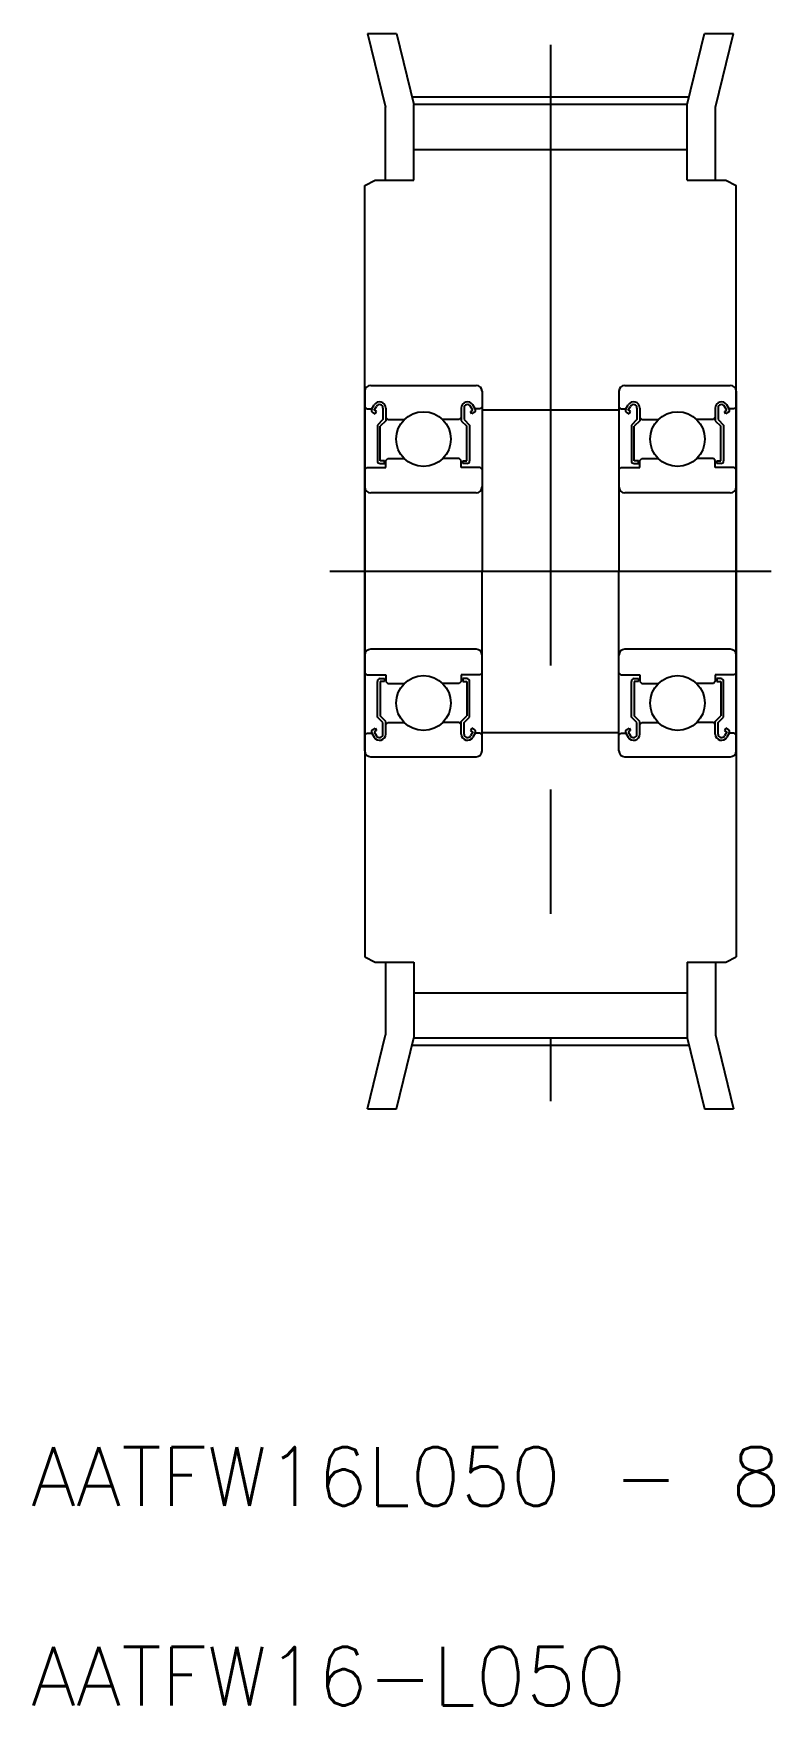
# Model space of a CAD drawing. Extents: x 22 to 59.9, y 0.3 to 85.8.
import ezdxf
from ezdxf.enums import TextEntityAlignment as Align

# ---------------------------------------------------------------- set-up
doc = ezdxf.new("R2010")
doc.units = 0
doc.linetypes.add('CENTER', pattern=[50.8, 31.75, -6.35, 6.35, -6.35])
doc.layers.get('0').update_dxf_attribs({"linetype": 'CONTINUOUS'})
doc.layers.add('CENTER', color=1, linetype='CONTINUOUS')
doc.styles.get("Standard").update_dxf_attribs({"font": 'txt.shx', "bigfont": 'bigfont.shx'})

msp = doc.modelspace()

# ---------------------------------------------------------------- linework, layer by layer
at = {"color": 7, "linetype": 'CONTINUOUS'}
for p, q in [((39.077, 85.844), (40.002, 82.067)), ((39.077, 85.844), (40.568, 85.844)), ((40.568, 85.844), (41.442, 82.216)), ((55.442, 82.216), (56.317, 85.844)), ((56.317, 85.844), (57.807, 85.844)), ((56.882, 82.067), (57.807, 85.844)), ((41.442, 82.219), (55.443, 82.219)), ((41.442, 78.344), (41.442, 82.216)), ((55.442, 78.344), (55.442, 82.216)), ((40.002, 78.344), (40.002, 82.067)), ((56.882, 78.344), (56.882, 82.067)), ((41.442, 79.914), (55.442, 79.914)), ((38.942, 78.074), (39.462, 78.344)), ((38.942, 58.344), (38.942, 78.074)), ((39.462, 78.344), (41.442, 78.344)), ((55.442, 78.344), (57.422, 78.344)), ((57.422, 78.344), (57.942, 78.074)), ((57.942, 58.344), (57.942, 78.074)), ((39.242, 67.844), (44.642, 67.844)), ((52.242, 67.844), (57.642, 67.844)), ((38.942, 67.544), (38.942, 58.344)), ((38.942, 66.744), (39.042, 66.644)), ((39.298, 66.644), (39.414, 66.84)), ((39.421, 66.572), (39.537, 66.769)), ((44.464, 66.572), (44.348, 66.769)), ((44.587, 66.644), (44.471, 66.84)), ((44.942, 66.744), (44.842, 66.644)), ((44.942, 67.544), (44.942, 58.344)), ((51.942, 67.544), (51.942, 58.344)), ((51.942, 66.744), (52.042, 66.644)), ((52.298, 66.644), (52.414, 66.84)), ((52.421, 66.572), (52.537, 66.769)), ((57.464, 66.572), (57.348, 66.769)), ((57.587, 66.644), (57.471, 66.84)), ((57.942, 66.744), (57.842, 66.644)), ((57.942, 67.544), (57.942, 58.344)), ((39.042, 66.644), (39.298, 66.644)), ((39.35, 66.449), (39.473, 66.378)), ((39.544, 66.501), (39.421, 66.572)), ((39.473, 66.378), (39.544, 66.501)), ((39.867, 66.094), (39.582, 65.809)), ((40.009, 66.035), (39.725, 65.75)), ((39.867, 66.68), (39.867, 66.094)), ((40.009, 66.68), (40.009, 66.035)), ((40.009, 66.194), (40.109, 66.094)), ((40.109, 66.094), (40.963, 66.094)), ((43.776, 66.094), (42.922, 66.094)), ((43.876, 66.194), (43.776, 66.094)), ((43.876, 66.68), (43.876, 66.035)), ((43.876, 66.035), (44.16, 65.75)), ((44.018, 66.68), (44.018, 66.094)), ((44.018, 66.094), (44.302, 65.809)), ((44.34, 66.501), (44.464, 66.572)), ((44.412, 66.378), (44.34, 66.501)), ((44.535, 66.449), (44.412, 66.378)), ((44.842, 66.644), (44.587, 66.644)), ((44.942, 66.594), (51.942, 66.594)), ((52.042, 66.644), (52.298, 66.644)), ((52.35, 66.449), (52.473, 66.378)), ((52.544, 66.501), (52.421, 66.572)), ((52.473, 66.378), (52.544, 66.501)), ((52.867, 66.094), (52.582, 65.809)), ((53.009, 66.035), (52.725, 65.75)), ((52.867, 66.68), (52.867, 66.094)), ((53.009, 66.68), (53.009, 66.035)), ((53.009, 66.194), (53.109, 66.094)), ((53.109, 66.094), (53.963, 66.094)), ((56.776, 66.094), (55.922, 66.094)), ((56.876, 66.194), (56.776, 66.094)), ((56.876, 66.68), (56.876, 66.035)), ((56.876, 66.035), (57.16, 65.75)), ((57.018, 66.68), (57.018, 66.094)), ((57.018, 66.094), (57.302, 65.809)), ((57.34, 66.501), (57.464, 66.572)), ((57.412, 66.378), (57.34, 66.501)), ((57.535, 66.449), (57.412, 66.378)), ((57.842, 66.644), (57.587, 66.644)), ((39.582, 65.809), (39.582, 63.986)), ((39.725, 63.986), (39.725, 65.75)), ((44.16, 63.986), (44.16, 65.75)), ((44.302, 65.809), (44.302, 63.986)), ((44.942, 65.244), (44.942, 65.244)), ((52.582, 65.809), (52.582, 63.986)), ((52.725, 63.986), (52.725, 65.75)), ((57.16, 63.986), (57.16, 65.75)), ((57.302, 65.809), (57.302, 63.986)), ((57.942, 65.244), (57.942, 65.244)), ((38.942, 63.544), (39.042, 63.644)), ((39.042, 63.644), (40.009, 63.644)), ((39.938, 63.986), (39.725, 63.986)), ((39.725, 63.844), (39.938, 63.844)), ((39.938, 63.844), (39.938, 63.986)), ((40.009, 63.994), (40.109, 64.094)), ((40.009, 63.644), (40.009, 63.994)), ((40.109, 64.094), (40.963, 64.094)), ((43.776, 64.094), (42.922, 64.094)), ((43.876, 63.994), (43.776, 64.094)), ((43.876, 63.644), (43.876, 63.994)), ((44.842, 63.644), (43.876, 63.644)), ((43.947, 63.844), (43.947, 63.986)), ((43.947, 63.986), (44.16, 63.986)), ((44.16, 63.844), (43.947, 63.844)), ((44.942, 63.544), (44.842, 63.644)), ((51.942, 63.544), (52.042, 63.644)), ((52.042, 63.644), (53.009, 63.644)), ((52.938, 63.986), (52.725, 63.986)), ((52.725, 63.844), (52.938, 63.844)), ((52.938, 63.844), (52.938, 63.986)), ((53.009, 63.994), (53.109, 64.094)), ((53.009, 63.644), (53.009, 63.994)), ((53.109, 64.094), (53.963, 64.094)), ((56.776, 64.094), (55.922, 64.094)), ((56.876, 63.994), (56.776, 64.094)), ((56.876, 63.644), (56.876, 63.994)), ((57.842, 63.644), (56.876, 63.644)), ((56.947, 63.986), (57.16, 63.986)), ((56.947, 63.844), (56.947, 63.986)), ((57.16, 63.844), (56.947, 63.844)), ((57.942, 63.544), (57.842, 63.644)), ((44.942, 62.944), (44.942, 62.944)), ((57.942, 62.944), (57.942, 62.944)), ((44.642, 62.344), (39.242, 62.344)), ((57.642, 62.344), (52.242, 62.344)), ((38.942, 58.344), (38.942, 38.614)), ((38.942, 49.144), (38.942, 58.344)), ((44.942, 49.144), (44.942, 58.344)), ((51.942, 49.144), (51.942, 58.344)), ((57.942, 58.344), (57.942, 38.614)), ((57.942, 49.144), (57.942, 58.344)), ((44.642, 54.344), (39.242, 54.344)), ((57.642, 54.344), (52.242, 54.344)), ((38.942, 53.144), (39.042, 53.044)), ((39.042, 53.044), (40.009, 53.044)), ((40.009, 53.044), (40.009, 52.694)), ((44.842, 53.044), (43.876, 53.044)), ((43.876, 53.044), (43.876, 52.694)), ((44.942, 53.144), (44.842, 53.044)), ((44.942, 53.744), (44.942, 53.744)), ((51.942, 53.144), (52.042, 53.044)), ((52.042, 53.044), (53.009, 53.044)), ((53.009, 53.044), (53.009, 52.694)), ((56.876, 53.044), (56.876, 52.694)), ((57.842, 53.044), (56.876, 53.044)), ((57.942, 53.144), (57.842, 53.044)), ((57.942, 53.744), (57.942, 53.744)), ((39.582, 50.878), (39.582, 52.701)), ((39.725, 52.844), (39.938, 52.844)), ((39.725, 52.701), (39.725, 50.937)), ((39.938, 52.701), (39.725, 52.701)), ((39.938, 52.844), (39.938, 52.701)), ((40.009, 52.694), (40.109, 52.594)), ((40.109, 52.594), (40.963, 52.594)), ((43.776, 52.594), (42.922, 52.594)), ((43.876, 52.694), (43.776, 52.594)), ((44.16, 52.844), (43.947, 52.844)), ((43.947, 52.844), (43.947, 52.701)), ((43.947, 52.701), (44.16, 52.701)), ((44.16, 52.701), (44.16, 50.937)), ((44.302, 50.878), (44.302, 52.701)), ((52.582, 50.878), (52.582, 52.701)), ((52.725, 52.844), (52.938, 52.844)), ((52.938, 52.701), (52.725, 52.701)), ((52.725, 52.701), (52.725, 50.937)), ((52.938, 52.844), (52.938, 52.701)), ((53.009, 52.694), (53.109, 52.594)), ((53.109, 52.594), (53.963, 52.594)), ((56.776, 52.594), (55.922, 52.594)), ((56.876, 52.694), (56.776, 52.594)), ((56.947, 52.844), (56.947, 52.701)), ((57.16, 52.844), (56.947, 52.844)), ((56.947, 52.701), (57.16, 52.701)), ((57.16, 52.701), (57.16, 50.937)), ((57.302, 50.878), (57.302, 52.701)), ((44.942, 51.444), (44.942, 51.443)), ((57.942, 51.444), (57.942, 51.443)), ((39.867, 50.594), (39.582, 50.878)), ((40.009, 50.652), (39.725, 50.937)), ((39.867, 50.007), (39.867, 50.594)), ((40.009, 50.007), (40.009, 50.652)), ((40.009, 50.494), (40.109, 50.594)), ((40.109, 50.594), (40.963, 50.594)), ((43.776, 50.594), (42.922, 50.594)), ((43.876, 50.494), (43.776, 50.594)), ((43.876, 50.652), (44.16, 50.937)), ((43.876, 50.007), (43.876, 50.652)), ((44.018, 50.594), (44.302, 50.878)), ((44.018, 50.007), (44.018, 50.594)), ((52.867, 50.594), (52.582, 50.878)), ((53.009, 50.652), (52.725, 50.937)), ((52.867, 50.007), (52.867, 50.594)), ((53.009, 50.007), (53.009, 50.652)), ((53.009, 50.494), (53.109, 50.594)), ((53.109, 50.594), (53.963, 50.594)), ((56.776, 50.594), (55.922, 50.594)), ((56.876, 50.494), (56.776, 50.594)), ((56.876, 50.652), (57.16, 50.937)), ((56.876, 50.007), (56.876, 50.652)), ((57.018, 50.594), (57.302, 50.878)), ((57.018, 50.007), (57.018, 50.594)), ((38.942, 49.944), (39.042, 50.044)), ((39.042, 50.044), (39.298, 50.044)), ((39.298, 50.044), (39.414, 49.847)), ((39.35, 50.238), (39.473, 50.309)), ((39.544, 50.186), (39.421, 50.115)), ((39.421, 50.115), (39.537, 49.919)), ((39.473, 50.309), (39.544, 50.186)), ((44.412, 50.309), (44.34, 50.186)), ((44.34, 50.186), (44.464, 50.115)), ((44.464, 50.115), (44.348, 49.919)), ((44.535, 50.238), (44.412, 50.309)), ((44.587, 50.044), (44.471, 49.847)), ((44.842, 50.044), (44.587, 50.044)), ((44.942, 49.944), (44.842, 50.044)), ((44.942, 50.094), (51.942, 50.094)), ((51.942, 49.944), (52.042, 50.044)), ((52.042, 50.044), (52.298, 50.044)), ((52.298, 50.044), (52.414, 49.847)), ((52.35, 50.238), (52.473, 50.309)), ((52.544, 50.186), (52.421, 50.115)), ((52.421, 50.115), (52.537, 49.919)), ((52.473, 50.309), (52.544, 50.186)), ((57.412, 50.309), (57.34, 50.186)), ((57.34, 50.186), (57.464, 50.115)), ((57.464, 50.115), (57.348, 49.919)), ((57.535, 50.238), (57.412, 50.309)), ((57.587, 50.044), (57.471, 49.847)), ((57.842, 50.044), (57.587, 50.044)), ((57.942, 49.944), (57.842, 50.044)), ((39.242, 48.844), (44.642, 48.844)), ((52.242, 48.844), (57.642, 48.844)), ((38.942, 38.614), (39.462, 38.344)), ((57.422, 38.344), (57.942, 38.614)), ((39.462, 38.344), (41.442, 38.344)), ((40.002, 38.344), (40.002, 34.621)), ((41.442, 38.344), (41.442, 34.471)), ((55.442, 38.344), (57.422, 38.344)), ((55.442, 38.344), (55.442, 34.471)), ((56.882, 38.344), (56.882, 34.621)), ((41.442, 36.773), (55.442, 36.773)), ((39.077, 30.844), (40.002, 34.621)), ((40.568, 30.844), (41.442, 34.471)), ((41.442, 34.469), (55.443, 34.469)), ((55.442, 34.471), (56.317, 30.844)), ((56.882, 34.621), (57.807, 30.844)), ((39.077, 30.844), (40.568, 30.844)), ((56.317, 30.844), (57.807, 30.844))]:
    msp.add_line(p, q, dxfattribs=at)
for centre in [(41.942, 65.094), (54.942, 65.094), (41.942, 51.594), (54.942, 51.594)]:
    msp.add_circle(centre, 1.4, dxfattribs=at)
for centre, radius, start, end in [((39.242, 67.544), 0.3, 90, 180), ((44.642, 67.544), 0.3, 0, 90), ((52.242, 67.544), 0.3, 90, 180), ((57.642, 67.544), 0.3, 0, 90), ((39.69, 66.68), 0.319, 0, 150.00027), ((39.69, 66.68), 0.177, 0, 150.00316), ((44.195, 66.68), 0.319, 29.99973, 180), ((44.195, 66.68), 0.177, 29.99684, 180), ((52.69, 66.68), 0.319, 0, 150.00027), ((52.69, 66.68), 0.177, 0, 150.00316), ((57.195, 66.68), 0.319, 29.99973, 180), ((57.195, 66.68), 0.177, 29.99684, 180), ((39.421, 66.572), 0.142, 149.99035, 240.00186), ((44.464, 66.572), 0.142, 299.99814, 30.00965), ((52.421, 66.572), 0.142, 149.99035, 240.00186), ((57.464, 66.572), 0.142, 299.99814, 30.00965), ((39.725, 63.986), 0.142, 180.00005, 270.00003), ((44.16, 63.986), 0.142, 269.99997, 359.99995), ((52.725, 63.986), 0.142, 180.00005, 270.00003), ((57.16, 63.986), 0.142, 269.99997, 359.99995), ((39.242, 62.644), 0.3, 180, 270), ((44.642, 62.644), 0.3, 270, 0), ((52.242, 62.644), 0.3, 180, 270), ((57.642, 62.644), 0.3, 270, 0), ((39.242, 54.044), 0.3, 90, 180), ((44.642, 54.044), 0.3, 0, 90), ((52.242, 54.044), 0.3, 90, 180), ((57.642, 54.044), 0.3, 0, 90), ((39.725, 52.701), 0.142, 89.99997, 179.99995), ((44.16, 52.701), 0.142, 0.00005, 90.00003), ((52.725, 52.701), 0.142, 89.99997, 179.99995), ((57.16, 52.701), 0.142, 0.00005, 90.00003), ((39.421, 50.115), 0.142, 119.99814, 210.00965), ((39.69, 50.007), 0.319, 209.99973, 0), ((39.69, 50.007), 0.177, 209.99684, 0), ((44.195, 50.007), 0.319, 180, 330.00027), ((44.195, 50.007), 0.177, 180, 330.00316), ((44.464, 50.115), 0.142, 329.99035, 60.00186), ((52.421, 50.115), 0.142, 119.99814, 210.00965), ((52.69, 50.007), 0.319, 209.99973, 0), ((52.69, 50.007), 0.177, 209.99684, 0), ((57.195, 50.007), 0.319, 180, 330.00027), ((57.195, 50.007), 0.177, 180, 330.00316), ((57.464, 50.115), 0.142, 329.99035, 60.00186), ((39.242, 49.144), 0.3, 180, 270), ((44.642, 49.144), 0.3, 270, 0), ((52.242, 49.144), 0.3, 180, 270), ((57.642, 49.144), 0.3, 270, 0)]:
    msp.add_arc(centre, radius, start, end, dxfattribs=at)
at = {"layer": 'CENTER', "color": 1, "linetype": 'CENTER'}
for p, q in [((48.442, 85.266), (48.442, 31.228)), ((41.35, 82.599), (55.535, 82.599)), ((37.142, 58.344), (59.742, 58.344)), ((41.35, 34.089), (55.535, 34.089))]:
    msp.add_line(p, q, dxfattribs=at)

# ---------------------------------------------------------------- texts
at = {"color": 7, "linetype": 'CONTINUOUS'}
for s, p in [('AATFW16L050 - 8', (21.852, 9.634)), ('AATFW16-L050', (21.852, -0.586))]:
    msp.add_text(s, height=3, dxfattribs=at).set_placement(p, align=Align.BOTTOM_LEFT)

doc.saveas('drawing.dxf')
